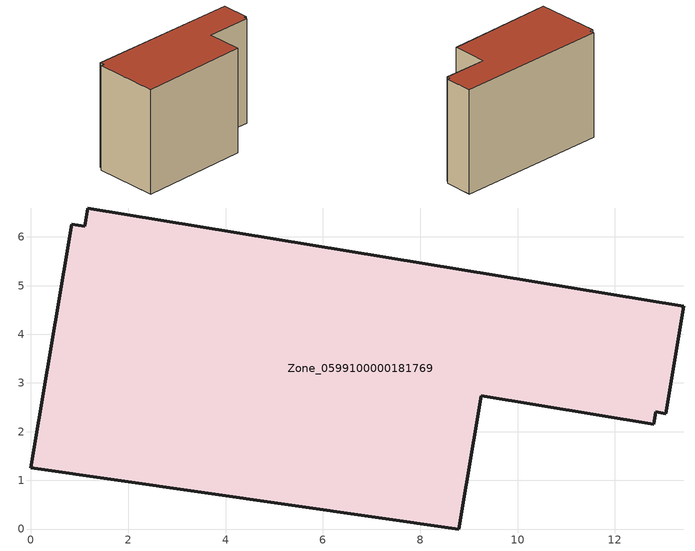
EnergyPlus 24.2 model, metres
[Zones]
Zone_0599100000181769
 floor ground (C_G): 9.25,2.74 8.79,0 0,1.26 0.84,6.27 1.11,6.22 1.17,6.59 13.41,4.58 13.04,2.37 12.84,2.41 12.8,2.15 z0
 wall outside (C_F): 0.84,6.27 0,1.26 8.79,0 9.25,2.74 12.8,2.15 12.84,2.41 13.04,2.37 13.41,4.58 1.17,6.59 1.11,6.22 0.84,6.27 z0:8.43
 roof outside (C_R): 1.17,6.59 1.11,6.22 0.84,6.27 0,1.26 8.79,0 9.25,2.74 12.8,2.15 12.84,2.41 13.04,2.37 13.41,4.58 z8.43
[BUILDING]
Pand.0599100000181769: North Axis=0; Terrain=City; Loads Convergence Tolerance Value=0.04; Temperature Convergence Tolerance Value=0.4; Solar Distribution=FullExterior; Maximum Number of Warmup Days=25; Minimum Number of Warmup Days=1
[Site:Location]
Rotterdam.The.Hague.AP_ZH_NLD Design_Conditions: Latitude=51.96; Longitude=4.45; Time Zone=1; Elevation=-4.5
[SITE:GROUNDTEMPERATURE:BUILDINGSURFACE]
18, 18, 18, 18, 18, 18, 18, 18, 18, 18, 18, 18
[MATERIAL] Thermal Absorptance=0.9; Solar Absorptance=0.7; Visible Absorptance=0.7
Name | Roughness | Thickness | Conductivity | Density | Specific Heat
G.TI.1975-1991 | MediumSmooth | 0.15 | 0.288461 | 540 | 1210
F.TI.1975-1991 | Rough | 0.3 | 0.230769 | 1920 | 840
R.TI.1975-1991 | MediumRough | 0.2 | 0.153846 | 1500 | 1000
[CONSTRUCTION]
C_G: G.TI.1975-1991
C_F: F.TI.1975-1991
C_R: R.TI.1975-1991
[ZONE]
Zone_0599100000181769: Type=1; Multiplier=1; Ceiling Height=Autocalculate; Volume=Autocalculate; Floor Area=autocalculate; Part of Total Floor Area=Yes
[ZONEINFILTRATION:DESIGNFLOWRATE]
Infil_Zone_0599100000181769: Zone or ZoneList or Space or SpaceList=Zone_0599100000181769; Schedule=AlwaysOn; Design Flow Rate Calculation Method=Flow/Area; Flow Rate per Floor Area=0.003; Constant Term Coefficient=1; Temperature Term Coefficient=0; Velocity Term Coefficient=0; Velocity Squared Term Coefficient=0
[HVACTEMPLATE:ZONE:IDEALLOADSAIRSYSTEM]
Zone_0599100000181769: Maximum Heating Supply Air Temperature=50; Minimum Cooling Supply Air Temperature=13; Maximum Heating Supply Air Humidity Ratio=0.0156; Minimum Cooling Supply Air Humidity Ratio=0.0077; Heating Limit=NoLimit; Cooling Limit=NoLimit; Dehumidification Control Type=ConstantSensibleHeatRatio; Cooling Sensible Heat Ratio=0.7; Dehumidification Setpoint=60; Humidification Control Type=None; Humidification Setpoint=30; Outdoor Air Method=None; Outdoor Air Flow Rate per Person=0.00944; Outdoor Air Flow Rate per Zone Floor Area=0; Outdoor Air Flow Rate per Zone=0; Demand Controlled Ventilation Type=None; Outdoor Air Economizer Type=NoEconomizer; Heat Recovery Type=None; Sensible Heat Recovery Effectiveness=0.7; Latent Heat Recovery Effectiveness=0.65
[ZONECONTROL:THERMOSTAT]
ThermostatControl_Zone_0599100000181769: Zone or ZoneList=Zone_0599100000181769; Control Type Schedule=DualSetpointControlType; Control 1=Thermostat_Zone_0599100000181769; Temperature Difference Between Cutout And Setpoint=0
[THERMOSTATSETPOINT:DUALSETPOINT]
Thermostat_Zone_0599100000181769: Heating Setpoint Temperature Schedule=HeatingSetpoint_Zone_0599100000181769; Cooling Setpoint Temperature Schedule=CoolingSetpoint_Zone_0599100000181769
[SCHEDULE:COMPACT]
HeatingSetpoint_Zone_0599100000181769: Through: 12/31, For: AllDays, Until: 24:00, 21
CoolingSetpoint_Zone_0599100000181769: Through: 12/31, For: AllDays, Until: 24:00, 24
DualSetpointControlType: Through: 12/31, For: AllDays, Until: 24:00, 4
AlwaysOn: Through: 12/31, For: AllDays, Until: 24:00, 1
